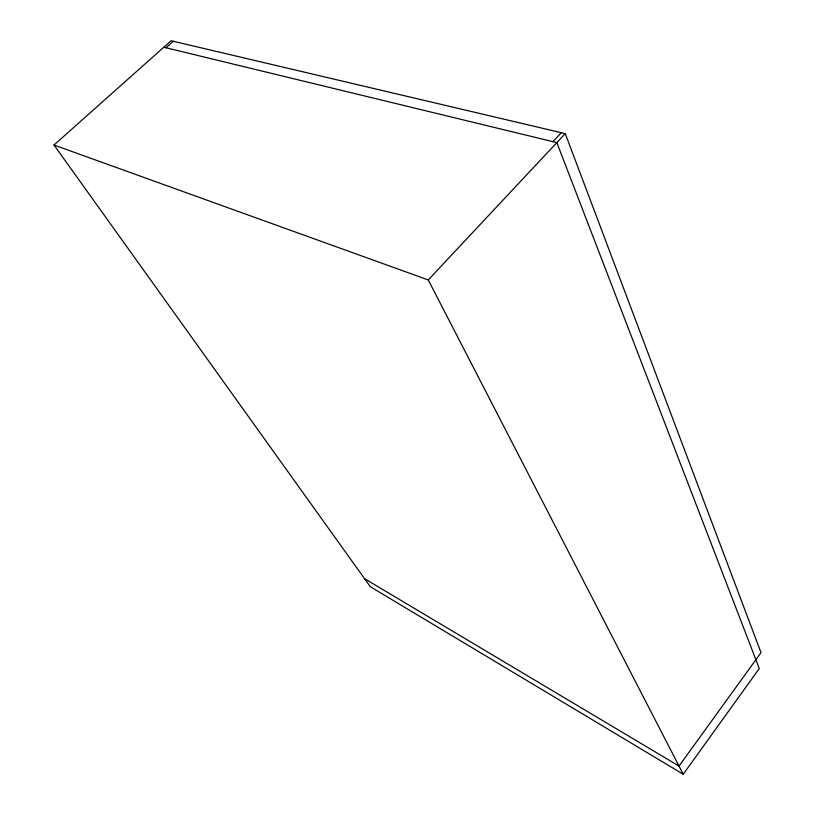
<?xml version="1.0" encoding="UTF-8"?>
<svg xmlns="http://www.w3.org/2000/svg" width="815" height="815" viewBox="0 0 815 815"><rect width="100%" height="100%" fill="white"/><g stroke="black" fill="none" stroke-linecap="round" stroke-linejoin="round"><path stroke-width="1.22" d="M364.56 578.681L679.017 766.09L761.006 652.632L565.253 133.629L171.089 40.75L53.994 145.019L370.305 586.708L683.225 774.25L759.285 668.555L556.849 142.615L163.805 47.229M53.994 145.019L428.252 279.942L565.253 133.629M552.916 141.657L561.321 132.702M166.016 47.769L173.3 41.27M428.252 279.942L683.225 774.25"/></g></svg>
